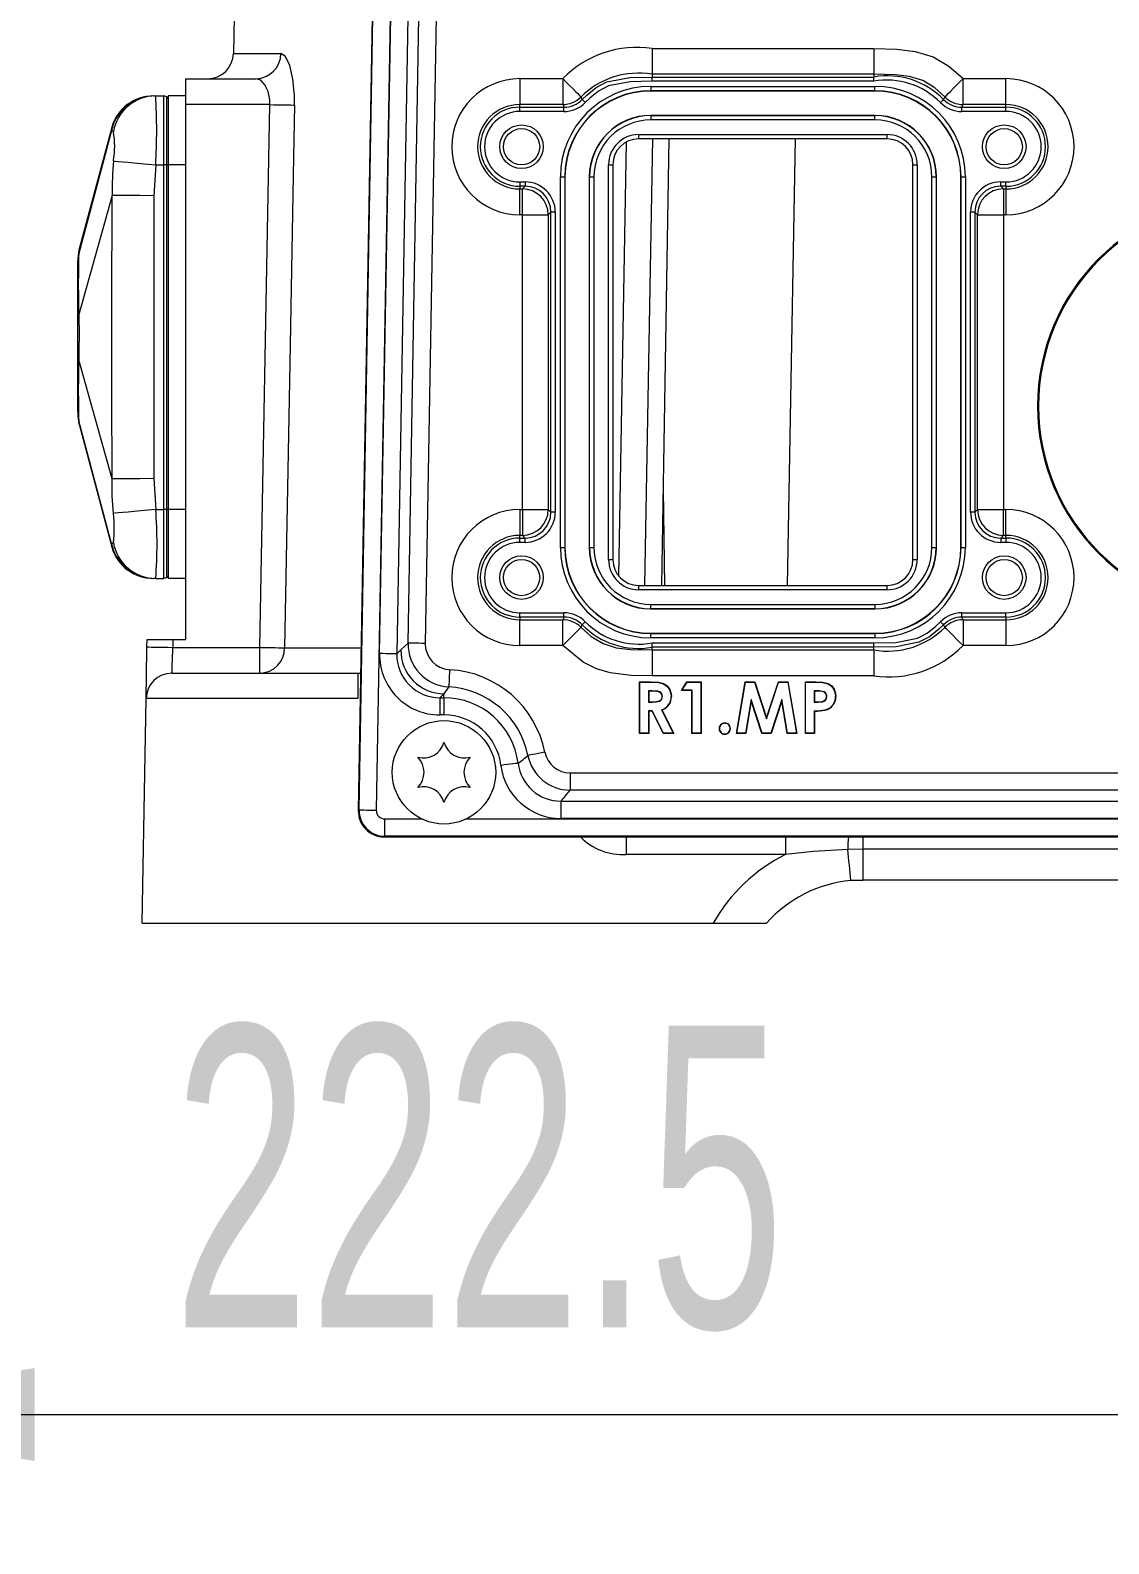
# Model space of a CAD drawing. Header units: millimetres. Extents: x 26 to 585, y 36 to 406.
# Drawn here: x 285.81 to 298.32, y 251.24 to 268.81 of the extents above; entities that cross this region are included whole.
import ezdxf

# ---------------------------------------------------------------- set-up
doc = ezdxf.new("R2010")
doc.units = ezdxf.units.MM
doc.styles.add('SLDTEXTSTYLE0', font='TXT', dxfattribs={"width": 0.605})
doc.dimstyles.new('SLDDIMSTYLE0', dxfattribs={"dimtxt": 3.5, "dimasz": 3.5, "dimexe": 0, "dimexo": 0.0625, "dimgap": 0.875, "dimtad": 1, "dimtoh": 1, "dimlfac": 10, "dimrnd": 1e-09, "dimzin": 12, "dimdsep": 46, "dimtxsty": 'SLDTEXTSTYLE0', "dimsah": 1, "dimcen": 0.09, "dimadec": 0, "dimazin": 0, "dimtfac": 1, "dimtdec": 3, "dimtofl": 0, "dimtmove": 0, "dimatfit": 3, "dimfxl": 1, "dimfrac": 2, "dimtolj": 1, "dimtzin": 12, "dimarcsym": 0})

# ---------------------------------------------------------------- blocks, each defined once
blk = doc.blocks.new('*D37')
at = {"color": 7, "linetype": 'Continuous', "lineweight": 0, "transparency": 16777216}
for p, q in [((282.361, 292.308), (282.361, 251.245)), ((304.611, 256.864), (304.611, 251.245)), ((282.361, 252.745), (304.611, 252.745))]:
    blk.add_line(p, q, dxfattribs=at)
for points in [[(282.361, 252.745), (285.861, 252.206), (285.861, 253.283)], [(304.611, 252.745), (301.111, 253.283), (301.111, 252.206)]]:
    blk.add_solid(points, dxfattribs=at)
at = {"color": 7, "linetype": 'Continuous', "lineweight": 0, "transparency": 16777216, "insert": (287.473, 257.256), "char_height": 3.5, "attachment_point": 1, "style": 'SLDTEXTSTYLE0'}
blk.add_mtext('222.5', dxfattribs=at)

msp = doc.modelspace()

# ---------------------------------------------------------------- linework, layer by layer
at = {"color": 7, "linetype": 'Continuous', "lineweight": 15}
for p, q in [((288.297025, 275.946265), (288.167741, 268.539612)), ((289.877852, 274.734836), (289.616316, 259.751453)), ((289.877852, 274.73482), (289.621644, 260.056736)), ((289.625259, 259.760242), (289.872797, 273.941703)), ((289.863842, 261.574051), (290.043197, 271.849301)), ((290.243136, 271.845811), (290.063781, 261.570562)), ((290.19353, 261.695831), (290.368753, 271.734264)), ((290.568691, 271.730774), (290.393469, 261.692341)), ((293.02506, 268.595971), (293.02506, 268.296154)), ((293.02506, 268.595971), (295.596918, 268.595971)), ((295.596918, 268.595971), (295.596918, 268.296154)), ((287.610989, 268.244848), (288.42937, 268.244848)), ((287.610989, 268.244848), (287.610989, 267.944848)), ((291.490989, 268.245971), (291.490989, 267.946154)), ((291.490989, 268.245971), (291.989145, 268.245971)), ((291.989145, 268.245971), (291.989145, 267.946154)), ((293.02506, 268.296154), (293.02506, 268.264997)), ((295.596918, 268.296154), (293.02506, 268.296154)), ((293.02506, 268.215028), (293.02506, 268.264997)), ((293.02506, 268.264997), (295.596918, 268.264997)), ((295.596918, 268.215028), (293.02506, 268.215028)), ((295.596918, 268.296154), (295.596918, 268.264997)), ((295.596918, 268.215028), (295.596918, 268.264997)), ((296.632832, 267.946154), (296.632832, 268.245971)), ((296.632832, 268.245971), (297.130989, 268.245971)), ((297.130989, 267.946154), (297.130989, 268.245971)), ((287.245124, 268.046264), (287.26627, 268.046264)), ((287.26627, 268.046264), (287.360989, 268.046264)), ((287.360989, 267.246264), (287.360989, 268.046264)), ((287.396165, 268.036839), (287.360989, 268.046264)), ((287.396165, 267.246264), (287.396165, 268.036839)), ((287.610989, 268.046264), (287.410989, 268.046264)), ((287.410989, 268.046264), (287.410989, 267.246264)), ((293.010989, 268.155399), (295.610989, 268.155399)), ((293.010989, 268.155399), (293.010989, 268.105406)), ((295.610989, 268.105406), (293.010989, 268.105406)), ((293.010989, 268.102424), (293.010989, 268.105406)), ((295.610989, 268.102424), (293.010989, 268.102424)), ((295.610989, 268.105406), (295.610989, 268.155399)), ((295.610989, 268.102424), (295.610989, 268.105406)), ((287.610989, 267.944848), (287.610989, 261.739612)), ((288.589889, 267.944848), (287.610989, 267.944848)), ((288.474955, 261.646264), (288.589889, 267.944848)), ((291.490989, 267.914997), (291.490989, 267.946154)), ((291.989145, 267.946154), (291.490989, 267.946154)), ((291.490989, 267.865028), (291.490989, 267.914997)), ((291.490989, 267.914997), (292.002105, 267.914997)), ((292.002105, 267.865028), (291.490989, 267.865028)), ((292.002105, 267.865028), (292.002105, 267.914997)), ((296.619873, 267.865028), (296.619873, 267.914997)), ((296.619873, 267.914997), (297.130989, 267.914997)), ((297.130989, 267.865028), (296.619873, 267.865028)), ((297.130989, 267.946154), (296.632832, 267.946154)), ((297.130989, 267.914997), (297.130989, 267.946154)), ((297.130989, 267.865028), (297.130989, 267.914997)), ((286.761287, 267.67233), (286.373374, 266.217453)), ((286.757836, 267.680175), (286.376286, 266.255509)), ((293.010989, 267.820104), (293.010989, 267.817122)), ((295.610989, 267.820104), (293.010989, 267.820104)), ((293.010989, 267.817122), (293.010989, 267.767129)), ((293.010989, 267.817122), (295.610989, 267.817122)), ((295.610989, 267.767129), (293.010989, 267.767129)), ((295.610989, 267.820104), (295.610989, 267.817122)), ((295.610989, 267.767129), (295.610989, 267.817122)), ((292.870056, 267.547152), (292.870056, 267.597145)), ((292.870056, 267.597145), (295.751922, 267.597145)), ((295.751922, 267.547152), (292.870056, 267.547152)), ((293.138638, 262.365376), (293.224933, 267.547152)), ((294.684063, 267.547152), (294.593615, 262.365376)), ((295.751922, 267.547152), (295.751922, 267.597145)), ((287.26627, 267.246264), (287.245124, 266.88776)), ((287.26627, 267.246264), (287.360989, 267.246264)), ((287.360989, 263.246264), (287.360989, 267.246264)), ((287.396165, 267.246264), (287.360989, 267.246264)), ((287.396165, 263.246264), (287.396165, 267.246264)), ((287.410989, 267.246264), (287.396165, 267.246264)), ((287.610989, 267.246264), (287.410989, 267.246264)), ((287.410989, 267.246264), (287.410989, 263.246264)), ((292.520109, 267.247198), (292.570101, 267.247198)), ((292.520109, 262.665331), (292.520109, 267.247198)), ((292.570101, 267.247198), (292.570101, 262.665331)), ((296.051877, 267.247198), (296.101869, 267.247198)), ((296.051877, 262.665331), (296.051877, 267.247198)), ((296.101869, 267.247198), (296.101869, 262.665331)), ((291.490989, 267.047501), (291.490989, 266.997532)), ((291.490989, 267.047501), (291.55244, 267.047501)), ((291.55244, 266.997532), (291.490989, 266.997532)), ((291.490989, 266.997532), (291.490989, 266.966375)), ((291.490989, 266.966375), (291.521283, 266.966375)), ((291.490989, 266.666558), (291.490989, 266.966375)), ((291.521283, 266.966375), (291.55244, 266.997532)), ((291.521283, 266.666558), (291.521283, 266.966375)), ((291.55244, 267.047501), (291.55244, 266.997532)), ((291.961854, 262.806264), (291.961854, 267.106264)), ((291.961854, 267.106264), (292.011847, 267.106264)), ((292.011847, 267.106264), (292.011847, 262.806264)), ((292.014829, 267.106264), (292.011847, 267.106264)), ((292.014829, 267.106264), (292.014829, 262.806264)), ((292.297149, 267.106264), (292.300132, 267.106264)), ((292.297149, 267.106264), (292.297149, 262.806264)), ((292.300132, 267.106264), (292.350124, 267.106264)), ((292.300132, 262.806264), (292.300132, 267.106264)), ((292.350124, 267.106264), (292.350124, 262.806264)), ((296.271854, 262.806264), (296.271854, 267.106264)), ((296.271854, 267.106264), (296.321846, 267.106264)), ((296.321846, 267.106264), (296.321846, 262.806264)), ((296.324829, 267.106264), (296.321846, 267.106264)), ((296.324829, 262.806264), (296.324829, 267.106264)), ((296.607149, 267.106264), (296.610132, 267.106264)), ((296.607149, 262.806264), (296.607149, 267.106264)), ((296.610132, 267.106264), (296.660124, 267.106264)), ((296.610132, 262.806264), (296.610132, 267.106264)), ((296.660124, 267.106264), (296.660124, 262.806264)), ((297.069539, 267.047501), (297.130989, 267.047501)), ((297.069539, 266.997532), (297.069539, 267.047501)), ((297.130989, 266.997532), (297.069539, 266.997532)), ((297.069539, 266.997532), (297.100696, 266.966375)), ((297.100696, 266.966375), (297.130989, 266.966375)), ((297.100696, 266.966375), (297.100696, 266.666558)), ((297.130989, 266.997532), (297.130989, 267.047501)), ((297.130989, 266.997532), (297.130989, 266.966375)), ((297.130989, 266.966375), (297.130989, 266.666558)), ((286.761287, 266.890852), (286.373374, 265.508045)), ((287.245124, 266.88776), (287.245124, 263.604768)), ((291.521283, 266.666558), (291.490989, 266.666558)), ((291.521283, 263.245971), (291.521283, 266.666558)), ((291.521283, 266.666558), (291.8211, 266.666558)), ((291.852257, 266.697715), (291.8211, 266.666558)), ((291.8211, 266.666558), (291.8211, 263.245971)), ((291.902227, 266.697715), (291.852257, 266.697715)), ((291.852257, 263.214814), (291.852257, 266.697715)), ((291.902227, 266.697715), (291.902227, 263.214814)), ((296.719752, 263.214814), (296.719752, 266.697715)), ((296.769722, 266.697715), (296.719752, 266.697715)), ((296.769722, 266.697715), (296.769722, 263.214814)), ((296.800878, 266.666558), (296.769722, 266.697715)), ((296.800878, 263.245971), (296.800878, 266.666558)), ((296.800878, 266.666558), (297.100696, 266.666558)), ((297.100696, 266.666558), (297.100696, 263.245971)), ((297.130989, 266.666558), (297.100696, 266.666558)), ((286.360989, 265.484589), (286.360989, 266.109368)), ((286.360989, 265.007939), (286.360989, 265.484589)), ((286.360989, 264.38316), (286.360989, 265.007939)), ((286.761287, 263.601676), (286.373374, 264.984483)), ((286.761287, 262.820199), (286.373374, 264.275075)), ((286.376295, 264.236986), (286.757836, 262.812353)), ((286.761287, 263.601675), (286.761287, 263.601676)), ((287.245124, 263.604768), (287.26627, 263.246264)), ((293.171935, 262.365376), (293.157106, 263.474333)), ((287.26627, 263.246264), (287.360989, 263.246264)), ((287.360989, 262.446264), (287.360989, 263.246264)), ((287.396165, 263.246264), (287.360989, 263.246264)), ((287.396165, 262.45569), (287.396165, 263.246264)), ((287.410989, 263.246264), (287.396165, 263.246264)), ((287.610989, 263.246264), (287.410989, 263.246264)), ((287.410989, 263.246264), (287.410989, 262.446264)), ((291.490989, 263.245971), (291.490989, 262.946154)), ((291.490989, 263.245971), (291.521283, 263.245971)), ((291.521283, 263.245971), (291.8211, 263.245971)), ((291.521283, 263.245971), (291.521283, 262.946154)), ((291.8211, 263.245971), (291.852257, 263.214814)), ((291.902227, 263.214814), (291.852257, 263.214814)), ((296.769722, 263.214814), (296.719752, 263.214814)), ((296.769722, 263.214814), (296.800878, 263.245971)), ((296.800878, 263.245971), (297.100696, 263.245971)), ((297.100696, 262.946154), (297.100696, 263.245971)), ((297.100696, 263.245971), (297.130989, 263.245971)), ((297.130989, 262.946154), (297.130989, 263.245971)), ((291.490989, 262.914997), (291.490989, 262.946154)), ((291.521283, 262.946154), (291.490989, 262.946154)), ((291.55244, 262.914997), (291.521283, 262.946154)), ((297.100696, 262.946154), (297.069539, 262.914997)), ((297.130989, 262.946154), (297.100696, 262.946154)), ((297.130989, 262.914997), (297.130989, 262.946154)), ((291.490989, 262.865027), (291.490989, 262.914997)), ((291.490989, 262.914997), (291.55244, 262.914997)), ((291.55244, 262.865027), (291.490989, 262.865027)), ((291.55244, 262.865027), (291.55244, 262.914997)), ((291.961854, 262.806264), (292.011847, 262.806264)), ((292.014829, 262.806264), (292.011847, 262.806264)), ((292.297149, 262.806264), (292.300132, 262.806264)), ((292.300132, 262.806264), (292.350124, 262.806264)), ((296.271854, 262.806264), (296.321846, 262.806264)), ((296.324829, 262.806264), (296.321846, 262.806264)), ((296.607149, 262.806264), (296.610132, 262.806264)), ((296.610132, 262.806264), (296.660124, 262.806264)), ((297.069539, 262.914997), (297.069539, 262.865027)), ((297.069539, 262.914997), (297.130989, 262.914997)), ((297.130989, 262.865027), (297.069539, 262.865027)), ((297.130989, 262.914997), (297.130989, 262.865027)), ((292.520109, 262.665331), (292.570101, 262.665331)), ((296.051877, 262.665331), (296.101869, 262.665331)), ((287.26627, 262.446264), (287.245124, 262.446264)), ((287.26627, 262.446264), (287.360989, 262.446264)), ((287.396165, 262.45569), (287.360989, 262.446264)), ((287.610989, 262.446264), (287.410989, 262.446264)), ((292.870056, 262.315384), (292.870056, 262.365376)), ((292.870056, 262.365376), (295.751922, 262.365376)), ((295.751922, 262.315384), (292.870056, 262.315384)), ((295.751922, 262.315384), (295.751922, 262.365376)), ((291.490989, 261.997532), (291.490989, 262.047501)), ((291.490989, 262.047501), (292.002105, 262.047501)), ((292.002105, 261.997532), (292.002105, 262.047501)), ((293.010989, 262.095407), (293.010989, 262.145399)), ((293.010989, 262.145399), (295.610989, 262.145399)), ((295.610989, 262.095407), (293.010989, 262.095407)), ((293.010989, 262.092424), (293.010989, 262.095407)), ((293.010989, 262.092424), (295.610989, 262.092424)), ((295.610989, 262.145399), (295.610989, 262.095407)), ((295.610989, 262.092424), (295.610989, 262.095407)), ((296.619873, 262.047501), (297.130989, 262.047501)), ((296.619873, 261.997532), (296.619873, 262.047501)), ((297.130989, 261.997532), (297.130989, 262.047501)), ((292.002105, 261.997532), (291.490989, 261.997532)), ((291.490989, 261.997532), (291.490989, 261.966375)), ((291.490989, 261.966375), (291.989145, 261.966375)), ((291.490989, 261.666558), (291.490989, 261.966375)), ((291.989145, 261.666558), (291.989145, 261.966375)), ((297.130989, 261.997532), (296.619873, 261.997532)), ((296.632832, 261.966375), (297.130989, 261.966375)), ((296.632832, 261.966375), (296.632832, 261.666558)), ((297.130989, 261.997532), (297.130989, 261.966375)), ((297.130989, 261.966375), (297.130989, 261.666558)), ((287.165191, 261.6515), (287.166729, 261.739612)), ((287.166729, 261.739612), (287.466775, 261.739612)), ((287.466775, 261.739612), (287.465145, 261.646264)), ((287.466775, 261.739612), (287.610989, 261.739612)), ((293.010989, 261.810104), (293.010989, 261.807122)), ((293.010989, 261.810104), (295.610989, 261.810104)), ((293.010989, 261.757129), (293.010989, 261.807122)), ((293.010989, 261.807122), (295.610989, 261.807122)), ((295.610989, 261.757129), (293.010989, 261.757129)), ((293.02506, 261.647532), (293.02506, 261.697501)), ((293.02506, 261.697501), (295.596918, 261.697501)), ((295.596918, 261.647532), (295.596918, 261.697501)), ((295.610989, 261.810104), (295.610989, 261.807122)), ((295.610989, 261.807122), (295.610989, 261.757129)), ((287.465145, 261.646264), (288.474955, 261.646264)), ((288.474955, 261.346264), (288.474955, 261.646264)), ((290.063781, 261.570562), (290.111141, 261.617103)), ((291.989145, 261.666558), (291.490989, 261.666558)), ((293.02506, 261.616375), (293.02506, 261.647532)), ((295.596918, 261.647532), (293.02506, 261.647532)), ((293.02506, 261.616375), (295.596918, 261.616375)), ((293.02506, 261.616375), (293.02506, 261.316558)), ((295.596918, 261.616375), (295.596918, 261.647532)), ((295.596918, 261.616375), (295.596918, 261.316558)), ((297.130989, 261.666558), (296.632832, 261.666558)), ((287.454673, 261.346264), (289.610988, 261.346264)), ((289.610988, 261.346264), (289.610988, 261.0515)), ((289.610988, 261.346264), (289.644154, 261.346264)), ((292.883712, 261.242772), (292.88022, 261.246264)), ((292.88022, 260.646264), (292.88022, 261.246264)), ((292.88022, 261.246264), (293.0057, 261.246264)), ((292.883712, 261.242772), (293.005694, 261.242772)), ((292.883712, 260.649756), (292.883712, 261.242772)), ((295.596918, 261.316558), (293.02506, 261.316558)), ((293.364835, 261.146264), (293.429138, 261.246264)), ((293.371232, 261.149756), (293.431044, 261.242772)), ((293.431044, 261.242772), (293.429138, 261.246264)), ((293.429138, 261.246264), (293.595604, 261.246264)), ((293.431044, 261.242772), (293.592112, 261.242772)), ((293.592112, 261.242772), (293.595604, 261.246264)), ((293.592112, 261.242772), (293.592112, 260.649756)), ((293.595604, 261.246264), (293.595604, 260.646264)), ((294.003296, 260.646264), (294.104619, 261.246264)), ((294.007428, 260.649756), (294.10757, 261.242772)), ((294.10757, 261.242772), (294.104619, 261.246264)), ((294.104619, 261.246264), (294.216398, 261.246264)), ((294.10757, 261.242772), (294.213866, 261.242772)), ((294.213866, 261.242772), (294.216398, 261.246264)), ((294.213866, 261.242772), (294.353285, 260.816558)), ((294.216398, 261.246264), (294.353296, 260.827755)), ((294.353285, 260.816558), (294.493684, 261.242772)), ((294.353296, 260.827755), (294.491158, 261.246264)), ((294.493684, 261.242772), (294.491158, 261.246264)), ((294.491158, 261.246264), (294.601855, 261.246264)), ((294.493684, 261.242772), (294.598903, 261.242772)), ((294.598903, 261.242772), (294.601855, 261.246264)), ((294.598903, 261.242772), (294.699165, 260.649756)), ((294.601855, 261.246264), (294.703296, 260.646264)), ((294.806789, 261.242772), (294.803297, 261.246264)), ((294.803297, 260.646264), (294.803297, 261.246264)), ((294.803297, 261.246264), (294.923489, 261.246264)), ((294.806789, 261.242772), (294.923481, 261.242772)), ((294.806789, 260.649756), (294.806789, 261.242772)), ((294.923489, 261.246264), (294.923481, 261.242772)), ((287.109243, 258.446264), (287.154718, 261.0515)), ((289.610988, 261.0515), (287.154718, 261.0515)), ((290.610989, 261.108454), (290.563629, 261.061913)), ((290.563629, 261.061913), (290.610989, 261.061913)), ((290.563629, 261.061913), (290.563629, 260.861943)), ((290.610989, 261.061913), (290.610989, 261.108454)), ((290.610989, 261.061913), (290.610989, 260.861943)), ((292.98442, 261.142064), (292.987912, 261.138572)), ((293.024584, 261.142064), (292.98442, 261.142064)), ((292.98442, 261.142064), (292.98442, 261.012003)), ((292.98442, 261.012003), (292.987912, 261.015495)), ((292.98442, 261.012003), (293.029879, 261.012003)), ((293.024571, 261.138572), (292.987912, 261.138572)), ((292.987912, 261.138572), (292.987912, 261.015495)), ((292.987912, 261.015495), (293.02986, 261.015495)), ((293.371232, 261.149756), (293.364835, 261.146264)), ((293.487912, 261.146264), (293.364835, 261.146264)), ((293.491404, 261.149756), (293.371232, 261.149756)), ((293.491404, 261.149756), (293.487912, 261.146264)), ((293.487912, 260.646264), (293.487912, 261.146264)), ((293.491404, 260.649756), (293.491404, 261.149756)), ((294.175286, 261.039778), (294.109479, 260.649756)), ((294.176373, 261.025231), (294.112431, 260.646264)), ((294.175286, 261.039778), (294.176373, 261.025231)), ((294.302943, 260.649756), (294.175286, 261.039778)), ((294.300412, 260.646264), (294.176373, 261.025231)), ((294.531312, 261.039717), (294.402934, 260.649756)), ((294.53022, 261.025231), (294.40546, 260.646264)), ((294.531312, 261.039717), (294.53022, 261.025231)), ((294.594282, 260.646264), (294.53022, 261.025231)), ((294.597234, 260.649756), (294.531312, 261.039717)), ((294.94491, 261.142064), (294.907497, 261.142064)), ((294.907497, 261.142064), (294.907497, 261.012003)), ((294.907497, 261.142064), (294.910989, 261.138572)), ((294.907497, 261.012003), (294.910989, 261.015495)), ((294.907497, 261.012003), (294.949101, 261.012003)), ((294.944883, 261.138572), (294.910989, 261.138572)), ((294.910989, 261.138572), (294.910989, 261.015495)), ((294.910989, 261.015495), (294.94909, 261.015495)), ((294.949101, 261.012003), (294.94909, 261.015495)), ((290.610989, 260.861943), (290.563629, 260.861943)), ((292.98442, 260.911295), (292.98442, 260.649756)), ((292.98442, 260.911295), (292.987912, 260.907803)), ((293.026598, 260.911295), (292.98442, 260.911295)), ((292.987912, 260.907803), (292.987912, 260.646264)), ((293.02445, 260.907803), (292.987912, 260.907803)), ((293.026598, 260.911295), (293.02445, 260.907803)), ((293.156662, 260.646264), (293.02445, 260.907803)), ((293.15881, 260.649756), (293.026598, 260.911295)), ((293.133034, 260.921969), (293.270694, 260.649756)), ((293.137912, 260.920062), (293.276374, 260.646264)), ((294.353285, 260.816558), (294.353296, 260.827755)), ((294.907497, 260.91129), (294.907497, 260.649756)), ((294.910989, 260.907803), (294.910989, 260.646264)), ((292.883712, 260.649756), (292.88022, 260.646264)), ((292.987912, 260.646264), (292.88022, 260.646264)), ((292.98442, 260.649756), (292.883712, 260.649756)), ((292.98442, 260.649756), (292.987912, 260.646264)), ((293.15881, 260.649756), (293.156662, 260.646264)), ((293.276374, 260.646264), (293.156662, 260.646264)), ((293.270694, 260.649756), (293.15881, 260.649756)), ((293.270694, 260.649756), (293.276374, 260.646264)), ((293.491404, 260.649756), (293.487912, 260.646264)), ((293.595604, 260.646264), (293.487912, 260.646264)), ((293.592112, 260.649756), (293.491404, 260.649756)), ((293.592112, 260.649756), (293.595604, 260.646264)), ((294.007428, 260.649756), (294.003296, 260.646264)), ((294.112431, 260.646264), (294.003296, 260.646264)), ((294.109479, 260.649756), (294.007428, 260.649756)), ((294.109479, 260.649756), (294.112431, 260.646264)), ((294.302943, 260.649756), (294.300412, 260.646264)), ((294.40546, 260.646264), (294.300412, 260.646264)), ((294.402934, 260.649756), (294.302943, 260.649756)), ((294.402934, 260.649756), (294.40546, 260.646264)), ((294.597234, 260.649756), (294.594282, 260.646264)), ((294.703296, 260.646264), (294.594282, 260.646264)), ((294.699165, 260.649756), (294.597234, 260.649756)), ((294.699165, 260.649756), (294.703296, 260.646264)), ((294.806789, 260.649756), (294.803297, 260.646264)), ((294.910989, 260.646264), (294.803297, 260.646264)), ((294.907497, 260.649756), (294.806789, 260.649756)), ((294.907497, 260.649756), (294.910989, 260.646264)), ((292.075052, 260.189426), (317.146926, 260.189426)), ((292.075052, 260.189426), (292.075052, 259.989457)), ((317.146926, 259.989457), (292.075052, 259.989457)), ((289.616316, 259.751453), (289.625259, 259.760242)), ((291.966487, 259.861913), (317.255492, 259.861913)), ((291.966487, 259.861913), (291.966487, 259.661943)), ((289.925168, 259.455053), (289.925168, 259.655022)), ((317.255492, 259.661943), (291.966487, 259.661943)), ((289.925168, 259.455053), (289.916225, 259.446264)), ((289.916225, 259.446264), (319.305753, 259.446264)), ((319.296811, 259.455053), (289.925168, 259.455053)), ((319.000425, 259.446264), (290.221553, 259.446264)), ((292.726184, 259.446264), (292.726184, 259.242774)), ((294.573486, 259.446264), (294.573486, 259.242774)), ((295.470052, 259.446264), (295.470052, 259.303407)), ((294.573486, 259.242774), (292.726184, 259.242774)), ((295.470052, 259.303407), (295.297019, 259.300914)), ((313.751926, 259.303407), (295.470052, 259.303407)), ((295.470052, 259.303407), (295.470052, 258.946264)), ((295.470052, 258.946264), (295.330084, 258.93972)), ((295.330084, 258.93972), (295.470052, 258.946264)), ((313.751926, 258.946264), (295.470052, 258.946264)), ((287.109243, 258.446264), (289.610988, 258.446264)), ((289.610988, 258.446264), (293.732992, 258.446264)), ((293.732992, 258.446264), (294.352018, 258.446264))]:
    msp.add_line(p, q, dxfattribs=at)
at = {"color": 8, "linetype": 'Continuous', "lineweight": 15}
for p, q in [((290.055813, 272.96871), (289.825199, 259.756752)), ((288.167741, 268.539612), (288.719263, 268.539612)), ((292.641013, 262.471625), (292.728992, 267.511927)), ((293.029606, 267.547152), (292.939158, 262.365376)), ((288.761968, 261.641028), (289.649299, 261.641028)), ((289.925168, 259.655022), (290.352035, 259.655022)), ((290.869943, 259.655022), (318.352035, 259.655022))]:
    msp.add_line(p, q, dxfattribs=at)
at = {"color": 7, "linetype": 'Continuous', "lineweight": 15, "flags": 128}
for points in [[(288.876728, 267.939612), (288.87565, 268.050414), (288.858167, 268.240212), (288.822137, 268.399519), (288.773297, 268.50375), (288.719263, 268.539612)], [(295.596918, 268.595971), (295.865752, 268.590051), (296.077499, 268.562923), (296.286762, 268.497542), (296.468239, 268.390969), (296.632832, 268.245971)], [(288.589889, 267.944848), (288.58876, 268.000249), (288.570899, 268.095148), (288.534164, 268.174801), (288.484401, 268.226916), (288.42937, 268.244848)], [(291.989145, 268.245971), (292.029587, 268.20546), (292.068543, 268.166438), (292.104582, 268.130338), (292.136378, 268.098487), (292.162764, 268.072055), (292.182771, 268.052015), (292.195663, 268.0391), (292.200968, 268.033787)], [(292.214901, 268.003608), (292.269135, 268.056267), (292.37523, 268.14253), (292.500899, 268.207702), (292.766735, 268.259028), (293.02506, 268.264997)], [(293.02506, 268.215028), (292.770286, 268.209184), (292.518311, 268.160865), (292.404145, 268.100926), (292.303125, 268.019638), (292.250367, 267.968407)], [(296.421011, 268.033787), (296.30418, 268.139043), (296.166144, 268.223058), (296.012075, 268.270268), (295.846312, 268.290865), (295.596918, 268.296154)], [(296.421011, 268.033787), (296.426315, 268.0391), (296.439207, 268.052015), (296.459214, 268.072055), (296.4856, 268.098487), (296.517397, 268.130338), (296.553435, 268.166438), (296.59239, 268.20546), (296.632832, 268.245971)], [(288.589889, 267.944848), (288.637457, 267.94398), (288.683819, 267.943134), (288.727804, 267.94233), (288.7683, 267.941591), (288.80428, 267.940935), (288.834833, 267.940377), (288.859189, 267.939932), (288.876728, 267.939612)], [(288.876728, 267.939612), (288.865795, 267.339712), (288.822069, 264.94011), (288.761968, 261.641028)], [(292.250367, 267.968407), (292.243595, 267.975127), (292.237073, 267.981601), (292.231039, 267.98759), (292.225715, 267.992874), (292.221297, 267.997259), (292.217947, 268.000583), (292.215789, 268.002726), (292.214901, 268.003608)], [(296.371611, 267.968407), (296.378383, 267.975127), (296.384905, 267.981601), (296.390939, 267.98759), (296.396263, 267.992874), (296.400681, 267.997259), (296.404031, 268.000583), (296.406189, 268.002726), (296.407077, 268.003608)], [(286.761287, 267.67233), (286.761287, 267.67233), (286.758012, 267.679501), (286.757534, 267.680601), (286.761287, 267.67233), (286.761287, 267.67233)], [(286.775506, 267.630322), (286.762775, 267.64613), (286.761287, 267.672328), (286.761287, 267.67233)], [(286.775506, 267.291933), (286.797613, 267.289876), (286.834075, 267.286483), (286.883775, 267.281858), (286.945189, 267.276143), (287.016439, 267.269512), (287.095339, 267.262171), (287.179475, 267.254341), (287.26627, 267.246264)], [(286.761287, 263.601675), (286.761287, 263.601681), (286.758012, 264.601651), (286.757534, 265.601659), (286.761287, 266.890848), (286.761287, 266.890854)], [(287.245124, 266.88776), (287.083589, 266.888793), (286.93938, 266.889715), (286.827963, 266.890427), (286.761287, 266.890853)], [(286.360989, 266.109368), (286.361243, 266.124965), (286.373275, 266.217048)], [(286.373374, 266.217453), (286.373313, 266.217212), (286.373275, 266.217048)], [(286.360989, 265.484589), (286.361243, 265.487955), (286.373275, 265.507823)], [(286.373275, 265.507823), (286.373339, 265.507937), (286.373374, 265.508045)], [(286.373374, 265.508045), (286.373374, 265.50804), (286.376396, 265.258481), (286.375693, 265.121636), (286.373374, 264.984489), (286.373374, 264.984483)], [(286.360989, 265.007939), (286.361243, 265.004574), (286.373275, 264.984705)], [(286.373374, 264.984483), (286.373313, 264.98465), (286.373275, 264.984705)], [(286.360989, 264.38316), (286.361243, 264.367564), (286.373275, 264.275481)], [(286.373275, 264.275481), (286.373339, 264.275212), (286.373374, 264.275075)], [(287.245124, 263.604768), (287.083589, 263.603736), (286.93938, 263.602814), (286.827963, 263.602102), (286.761287, 263.601675)], [(286.775506, 263.200596), (286.762775, 263.40103), (286.761287, 263.60167), (286.761287, 263.601676)], [(287.26627, 263.246264), (287.179475, 263.238188), (287.095339, 263.230358), (287.016439, 263.223016), (286.945189, 263.216386), (286.883775, 263.210671), (286.834075, 263.206046), (286.797613, 263.202653), (286.775506, 263.200596)], [(286.761287, 262.820199), (286.761287, 262.8202), (286.762718, 262.846274), (286.775506, 262.862206)], [(291.989145, 261.666558), (292.029587, 261.707068), (292.068543, 261.746091), (292.104582, 261.78219), (292.136378, 261.814041), (292.162764, 261.840473), (292.182771, 261.860514), (292.195663, 261.873428), (292.200968, 261.878741)], [(292.200968, 261.878741), (292.317799, 261.773486), (292.455835, 261.689471), (292.609903, 261.642261), (292.775667, 261.621664), (293.02506, 261.616375)], [(292.214901, 261.908921), (292.215789, 261.909802), (292.217947, 261.911945), (292.221297, 261.91527), (292.225715, 261.919655), (292.231039, 261.924939), (292.237073, 261.930927), (292.243595, 261.937401), (292.250367, 261.944122)], [(295.596918, 261.697501), (295.851692, 261.703344), (296.103667, 261.751664), (296.217833, 261.811603), (296.318853, 261.89289), (296.371611, 261.944122)], [(296.407077, 261.908921), (296.352843, 261.856262), (296.244032, 261.769063), (296.121079, 261.704826), (295.855243, 261.653501), (295.596918, 261.647532)], [(296.407077, 261.908921), (296.406189, 261.909802), (296.404031, 261.911945), (296.400681, 261.91527), (296.396263, 261.919655), (296.390939, 261.924939), (296.384905, 261.930927), (296.378383, 261.937401), (296.371611, 261.944122)], [(296.421011, 261.878741), (296.426315, 261.873428), (296.439207, 261.860514), (296.459214, 261.840473), (296.4856, 261.814041), (296.517397, 261.78219), (296.553435, 261.746091), (296.59239, 261.707068), (296.632832, 261.666558)], [(290.111141, 261.617103), (290.160417, 261.664708), (290.19353, 261.695831)], [(290.393469, 261.692341), (290.354886, 261.693014), (290.317752, 261.693662), (290.283463, 261.694261), (290.253309, 261.694787), (290.228423, 261.695222), (290.209739, 261.695548), (290.197962, 261.695753), (290.19353, 261.695831)], [(287.154718, 261.0515), (287.154919, 261.063029), (287.155516, 261.097172), (287.156483, 261.152618), (287.157785, 261.227236), (287.159372, 261.318158), (287.161184, 261.42189), (287.163148, 261.534446), (287.165191, 261.6515)], [(287.165191, 261.6515), (287.170955, 261.651399), (287.188024, 261.651101), (287.215743, 261.650618), (287.253045, 261.649967), (287.2985, 261.649173), (287.350359, 261.648268), (287.406627, 261.647286), (287.465145, 261.646264)], [(287.454673, 261.346264), (287.454832, 261.350822), (287.455305, 261.364357), (287.456075, 261.386457), (287.457122, 261.416451), (287.458413, 261.453428), (287.459909, 261.496264), (287.461563, 261.543658), (287.463327, 261.59417), (287.465145, 261.646264)], [(288.474955, 261.646264), (288.522596, 261.645395), (288.569026, 261.644548), (288.61307, 261.643745), (288.653605, 261.643005), (288.689606, 261.642349), (288.720158, 261.641791), (288.744484, 261.641348), (288.761968, 261.641028)], [(290.063781, 261.570562), (290.05935, 261.570639), (290.047572, 261.570845), (290.028889, 261.571171), (290.004002, 261.571605), (289.973848, 261.572131), (289.939561, 261.57273), (289.902425, 261.573378), (289.863842, 261.574051)], [(293.02506, 261.316558), (292.78239, 261.320934), (292.539721, 261.35059), (292.378659, 261.397197), (292.223841, 261.473674), (291.989145, 261.666558)], [(290.676827, 261.387609), (290.674697, 261.349077), (290.672649, 261.311994), (290.670756, 261.277753), (290.669092, 261.24764), (290.667718, 261.222788), (290.666688, 261.20413), (290.666037, 261.192368), (290.665793, 261.187944)], [(290.665793, 261.187944), (290.643398, 261.156344), (290.610989, 261.108454)], [(293.005694, 261.242772), (293.005697, 261.24382), (293.005698, 261.244867), (293.0057, 261.246264)], [(293.005694, 261.242772), (293.099669, 261.237679), (293.157484, 261.222927), (293.197658, 261.195993), (293.226851, 261.157502), (293.243319, 261.108675), (293.245958, 261.075856)], [(293.0057, 261.246264), (293.100829, 261.241046), (293.159479, 261.225855), (293.200493, 261.198115), (293.230226, 261.158598), (293.246884, 261.108515), (293.24945, 261.075832)], [(294.923481, 261.242772), (295.00388, 261.238743), (295.068017, 261.223011), (295.106991, 261.19679), (295.135069, 261.159172), (295.150772, 261.111567), (295.15365, 261.075838)], [(294.923489, 261.246264), (295.005409, 261.242076), (295.069446, 261.226199), (295.109419, 261.199303), (295.138205, 261.16071), (295.154241, 261.112002), (295.157143, 261.075832)], [(293.024584, 261.142064), (293.024579, 261.1405), (293.024571, 261.138572)], [(293.141758, 261.077274), (293.137199, 261.099522), (293.125621, 261.11606), (293.110771, 261.126947), (293.085957, 261.134944), (293.024571, 261.138572)], [(293.145252, 261.077299), (293.140989, 261.099559), (293.129033, 261.11758), (293.113562, 261.129408), (293.092791, 261.137133), (293.024584, 261.142064)], [(293.02986, 261.015495), (293.071162, 261.01742), (293.111696, 261.026729), (293.126587, 261.036393), (293.136827, 261.051085), (293.141393, 261.069172), (293.141758, 261.077274)], [(293.029879, 261.012003), (293.029871, 261.013445), (293.02986, 261.015495)], [(293.029879, 261.012003), (293.071182, 261.013908), (293.111751, 261.022956), (293.127957, 261.032917), (293.137998, 261.045585), (293.14362, 261.060656), (293.145252, 261.077299)], [(293.145252, 261.077299), (293.143809, 261.077289), (293.141758, 261.077274)], [(293.245958, 261.075856), (293.247006, 261.075849), (293.248053, 261.075841), (293.24945, 261.075832)], [(294.94491, 261.142064), (294.944902, 261.140982), (294.944893, 261.139899), (294.944883, 261.138572)], [(294.94909, 261.015495), (294.999442, 261.018657), (295.018493, 261.024463), (295.034729, 261.036236), (295.045091, 261.052215), (295.049123, 261.068966), (295.04945, 261.075952)], [(294.949101, 261.012003), (295.001204, 261.015422), (295.021061, 261.021842), (295.037847, 261.034453), (295.048532, 261.051415), (295.052653, 261.06932), (295.052945, 261.075959)], [(295.022888, 261.129735), (295.022046, 261.128204), (295.021205, 261.126673)], [(295.052945, 261.075959), (295.051198, 261.075955), (295.04945, 261.075952)], [(295.15365, 261.075838), (295.154698, 261.075836), (295.155746, 261.075834), (295.157143, 261.075832)], [(293.133034, 260.921969), (293.135474, 260.921016), (293.137912, 260.920062)], [(294.907497, 260.91129), (294.909243, 260.909546), (294.910989, 260.907803)], [(295.03231, 260.920308), (295.032585, 260.919297), (295.032859, 260.918286), (295.033225, 260.916937)], [(293.806793, 260.704196), (293.805045, 260.704197), (293.803297, 260.704197)], [(293.868681, 260.765844), (293.868681, 260.767593), (293.868682, 260.769341)], [(293.868681, 260.642069), (293.868681, 260.64032), (293.868682, 260.638572)], [(293.93057, 260.704196), (293.932318, 260.704197), (293.934066, 260.704197)], [(291.470251, 260.301222), (291.465852, 260.300685), (291.454159, 260.299257), (291.435612, 260.296991), (291.410904, 260.293973), (291.380969, 260.290316), (291.346928, 260.286158), (291.310062, 260.281655), (291.271757, 260.276976)], [(291.780934, 260.430496), (291.743094, 260.42292), (291.706677, 260.415629), (291.673051, 260.408897), (291.64348, 260.402977), (291.619073, 260.39809), (291.600751, 260.394422), (291.589201, 260.39211), (291.584856, 260.39124)], [(289.625259, 259.760242), (289.629689, 259.760165), (289.641469, 259.759959), (289.660152, 259.759633), (289.685038, 259.759199), (289.715192, 259.758672), (289.74948, 259.758074), (289.786615, 259.757425), (289.825199, 259.756752)], [(295.297019, 259.300914), (294.897736, 259.277152), (294.573486, 259.242774)]]:
    msp.add_lwpolyline(points, dxfattribs=at)
at = {"color": 8, "linetype": 'Continuous', "lineweight": 15, "flags": 128}
for points in [[(286.376332, 266.256077), (286.375693, 266.248208), (286.373374, 266.217455), (286.373374, 266.217453), (286.373374, 266.217453)], [(286.373374, 264.275075), (286.373374, 264.275073), (286.376396, 264.23568), (286.376332, 264.236451)], [(286.757704, 262.812318), (286.757534, 262.811927), (286.761287, 262.820198), (286.761287, 262.820198), (286.761287, 262.820198)]]:
    msp.add_lwpolyline(points, dxfattribs=at)
at = {"color": 7, "linetype": 'Continuous', "lineweight": 15}
for centre, radius in [((291.510989, 267.456264), 0.2525), ((291.510989, 267.456264), 0.21), ((297.110989, 267.456264), 0.2525), ((297.110989, 267.456264), 0.21), ((291.510989, 262.456264), 0.2525), ((291.510989, 262.456264), 0.21), ((297.110989, 262.456264), 0.2525), ((297.110989, 262.456264), 0.21), ((290.610989, 260.196264), 0.6)]:
    msp.add_circle(centre, radius, dxfattribs=at)
for centre, radius, start, end in [((287.867787, 268.544848), 0.3, 270, 359), ((288.424372, 268.539696), 0.294891, 270.9710372, 359.983683), ((292.850617, 267.404253), 1.204417, 81.672202, 135.6644886), ((291.490989, 267.456264), 0.789707, 90, 270), ((292.864811, 267.374077), 0.935898, 80.1409718, 135.1789463), ((295.754466, 267.367093), 0.911621, 44.2845996, 99.9518769), ((295.750932, 267.358766), 0.870002, 44.4859619, 100.1966274), ((297.130989, 267.456264), 0.789707, 270, 90), ((287.238796, 267.546264), 0.5, 90, 164.4299136), ((287.245129, 267.54627), 0.499994, 90.0006563, 165.3968337), ((287.267108, 267.547782), 0.498483, 90.0963554, 170.468984), ((280.307452, 267.646264), 6.970305, 356.7101993, 3.2898007), ((287.390989, 268.01752), 0.02, 0, 75), ((293.010989, 267.106264), 1.049135, 90, 180), ((291.988988, 268.246353), 0.300199, 270.02993, 314.9208098), ((293.010989, 267.106264), 0.999142, 90, 180), ((293.010989, 267.106264), 0.99616, 90, 180), ((275.338114, 260.23016), 18.580969, 24.7307974, 24.8332968), ((295.610989, 267.106264), 1.049135, 0, 90), ((295.610989, 267.106264), 0.999142, 0, 90), ((295.610989, 267.106264), 0.99616, 0, 90), ((314.018178, 259.891138), 19.389766, 155.1688409, 155.2670649), ((296.632989, 268.246352), 0.300198, 225.079099, 269.9700188), ((291.490989, 267.456264), 0.489889, 90, 270), ((291.490989, 267.456264), 0.458733, 90, 270), ((291.490989, 267.456264), 0.408763, 90, 270), ((305.977251, 273.746167), 15.142894, 202.5207988, 202.6484774), ((292.002137, 268.214738), 0.299741, 269.9938984, 315.220816), ((292.002107, 268.214809), 0.349782, 269.9995979, 315.2151247), ((296.619862, 268.214787), 0.349759, 224.783368, 270.0019094), ((296.61984, 268.214734), 0.299737, 224.7788675, 270.006418), ((283.680898, 273.314867), 14.020545, 337.3475809, 337.485479), ((297.130989, 267.456264), 0.489889, 270, 90), ((297.130989, 267.456264), 0.458733, 270, 90), ((297.130989, 267.456264), 0.408763, 270, 90), ((293.010989, 267.106264), 0.71384, 90, 180), ((293.010989, 267.106264), 0.710858, 90, 180), ((293.010989, 267.106264), 0.660865, 90, 180), ((295.610989, 267.106264), 0.71384, 0, 90), ((295.610989, 267.106264), 0.710858, 0, 90), ((295.610989, 267.106264), 0.660865, 0, 90), ((285.833914, 267.461127), 0.956673, 349.8132421, 10.1867579), ((291.38163, 266.927849), 4.620491, 175.4805434, 180.4587681), ((291.520854, 266.666129), 0.300246, 0.0818225, 89.9181775), ((297.101124, 266.66613), 0.300246, 90.0817037, 179.9182963), ((299.910989, 264.446264), 2.413964, 90, 270), ((299.910989, 264.446264), 2.401776, 90, 270), ((299.910989, 264.446264), 2.401761, 90, 180), ((286.860989, 266.133741), 0.5, 165.8176152, 180), ((299.440172, 265.862436), 13.071708, 178.4454765, 181.5545235), ((299.111559, 264.630093), 12.74322, 178.4053953, 181.5946047), ((286.860989, 264.358787), 0.5, 180, 194.1818145), ((299.910989, 264.446264), 2.401761, 180, 270), ((285.334218, 263.031401), 1.451185, 353.3046161, 6.6953839), ((282.13454, 262.846264), 5.147295, 355.5430097, 4.4569903), ((291.490989, 262.456264), 0.789707, 90, 270), ((291.520854, 263.2464), 0.300247, 270.0818522, 359.9181478), ((297.101124, 263.246399), 0.300246, 180.0817334, 269.9182666), ((297.130989, 262.456264), 0.789707, 270, 90), ((291.490989, 262.456264), 0.489889, 90, 270), ((297.130989, 262.456264), 0.489889, 270, 90), ((287.238796, 262.946264), 0.5, 195.5802341, 270), ((287.245128, 262.946257), 0.499992, 194.603053, 269.9995121), ((287.267108, 262.944746), 0.498483, 189.5310835, 269.9036784), ((291.490989, 262.456264), 0.458733, 90, 270), ((291.490989, 262.456264), 0.408763, 90, 270), ((293.010989, 262.806264), 1.049135, 180, 270), ((293.010989, 262.806264), 0.999142, 180, 270), ((293.010989, 262.806264), 0.99616, 180, 270), ((293.010989, 262.806264), 0.71384, 180, 270), ((293.010989, 262.806264), 0.710858, 180, 270), ((293.010989, 262.806264), 0.660865, 180, 270), ((295.610989, 262.806264), 1.049135, 270, 0), ((295.610989, 262.806264), 0.660865, 270, 0), ((295.610989, 262.806264), 0.999142, 270, 0), ((295.610989, 262.806264), 0.710858, 270, 0), ((295.610989, 262.806264), 0.99616, 270, 0), ((295.610989, 262.806264), 0.71384, 270, 0), ((297.130989, 262.456264), 0.458733, 270, 90), ((297.130989, 262.456264), 0.408763, 270, 90), ((287.390989, 262.475008), 0.02, 285, 0), ((292.002108, 261.697722), 0.349779, 44.7846172, 90.0005136), ((296.619872, 261.697718), 0.349783, 89.9997873, 135.2150819), ((306.472419, 255.960399), 15.679189, 157.3537062, 157.4770176), ((291.988987, 261.666174), 0.300201, 45.0791674, 89.9697486), ((292.002133, 261.697784), 0.299748, 44.7796575, 90.005457), ((274.124303, 270.242664), 19.917856, 335.1704117, 335.2660324), ((292.867512, 262.545434), 0.91162, 224.2845654, 279.951935), ((292.871046, 262.553762), 0.870002, 224.4859481, 280.1966662), ((295.757168, 262.538451), 0.935897, 260.1409129, 315.1789346), ((296.619845, 261.697783), 0.299749, 89.9946167, 135.2202688), ((313.638272, 269.845895), 18.971284, 204.7315821, 204.8319738), ((296.632991, 261.666175), 0.3002, 90.0303026, 134.9209238), ((283.230979, 256.410531), 14.507827, 22.5168368, 22.6501033), ((290.693439, 261.687163), 0.499984, 179.0066885, 266.830192), ((290.693366, 261.687095), 0.299943, 178.9979547, 266.8389538), ((288.468492, 261.639672), 0.293479, 271.2619451, 0.2647436), ((290.611171, 261.608556), 0.500102, 179.0208048, 269.9791757), ((295.771361, 262.508274), 1.204416, 261.6722158, 315.6645182), ((287.454672, 261.046264), 0.3, 90, 179), ((290.610989, 260.196264), 1.193162, 11.3213638, 86.8368477), ((290.610989, 260.196264), 0.993192, 11.3213638, 86.8368477), ((290.610989, 260.196264), 0.865649, 6.9641145, 90), ((293.093854, 261.069096), 0.152255, 284.9121086, 2.5445244), ((293.094801, 261.06875), 0.154812, 286.1693977, 2.6216305), ((294.954237, 260.947846), 0.190955, 69.4696807, 92.8077002), ((294.954568, 260.950384), 0.191923, 69.1466125, 92.8845492), ((294.994898, 261.078798), 0.054626, 357.0129946, 61.2113778), ((294.994989, 261.078854), 0.058028, 357.1398416, 61.2630119), ((294.998553, 261.071743), 0.155151, 282.5664156, 1.5125042), ((294.998628, 261.071686), 0.158569, 282.6022924, 1.4979707), ((290.610989, 260.196264), 0.665679, 6.9641145, 90), ((294.923294, 261.560883), 0.649785, 268.6069568, 279.6583359), ((294.924876, 261.544389), 0.636738, 268.7502597, 279.797208), ((293.867928, 260.704712), 0.064634, 89.3321561, 180.4567377), ((293.868566, 260.703842), 0.065271, 179.688828, 270.1011659), ((293.868711, 260.703987), 0.061918, 179.8062608, 269.9724066), ((293.868526, 260.70411), 0.061734, 89.8566359, 179.9201345), ((293.869009, 260.704284), 0.061561, 359.918294, 90.3056253), ((293.868529, 260.704109), 0.062041, 270.1399903, 0.0806525), ((293.869129, 260.704406), 0.064937, 359.8157671, 90.3946862), ((293.868635, 260.704003), 0.065431, 270.0404273, 0.1702315), ((290.370167, 260.61338), 0.25, 255.5729237, 344.4270551), ((290.851813, 260.613383), 0.250002, 195.5734242, 284.4265971), ((290.129345, 260.196264), 0.25, 315.572957, 44.427043), ((291.092633, 260.196264), 0.25, 135.5728894, 224.4271106), ((290.116218, 262.143059), 2.285994, 306.321605, 309.9747915), ((291.966405, 260.361745), 0.499832, 186.9548103, 270.0092985), ((292.075098, 260.489437), 0.49998, 191.3266236, 269.9947372), ((292.075042, 260.489369), 0.299943, 191.319539, 270.0018349), ((291.966467, 260.361814), 0.699871, 186.9624871, 270.0015956), ((290.370165, 259.779146), 0.250002, 15.5734099, 104.4266113), ((290.851812, 259.779146), 0.250001, 75.5732521, 164.4267266), ((288.689301, 262.761434), 4.375748, 318.498903, 320.6921784), ((296.440608, 259.330916), 1.143983, 174.2130041, 181.5028071), ((295.470052, 257.45499), 2, 116.6335803, 150.2882431), ((246.170666, 254.621613), 49.348702, 5.0199107, 5.4410259), ((295.470052, 257.446264), 1.5, 95.3541844, 138.1896851)]:
    msp.add_arc(centre, radius, start, end, dxfattribs=at)
at = {"color": 8, "linetype": 'Continuous', "lineweight": 15}
msp.add_arc((292.687045, 259.940195), 0.698519, 225.0004197, 273.2120498, dxfattribs=at)
at = {"color": 7, "linetype": 'Continuous', "lineweight": 15}
for centre, major_axis, ratio, start_param, end_param in [((292.870162, 267.247091), (-0.247563, 0.247563), 0.99969546, 5.497939437, 7.068431177), ((292.870162, 267.247091), (0.212218, -0.212218), 0.999594003, 2.356346783, 3.926838524), ((295.751816, 267.247091), (0.247563, 0.247563), 0.99969546, 5.497939437, 7.068431177), ((295.751816, 267.247091), (0.212218, 0.212218), 0.999594003, 5.497939437, 7.068431177), ((291.552013, 266.697288), (0.247789, 0.247789), 0.998782766, 5.498396131, 7.067974483), ((291.552013, 266.697288), (0.212477, 0.212477), 0.998377926, 5.498396131, 7.067974483), ((297.069965, 266.697288), (-0.247789, 0.247789), 0.998782766, 5.498396131, 7.067974483), ((297.069965, 266.697288), (-0.212477, 0.212477), 0.998377926, 5.498396131, 7.067974483), ((291.552013, 263.215241), (0.247789, -0.247789), 0.998782766, 5.498396131, 7.067974483), ((291.552013, 263.215241), (0.212477, -0.212477), 0.998377926, 5.498396131, 7.067974483), ((297.069965, 263.215241), (-0.247789, -0.247789), 0.998782766, 5.498396131, 7.067974483), ((297.069965, 263.215241), (0.212477, 0.212477), 0.998377926, 2.356803478, 3.926381829), ((292.870162, 262.665437), (-0.247563, -0.247563), 0.99969546, 5.497939437, 7.068431177), ((292.870162, 262.665437), (0.212218, 0.212218), 0.999594003, 2.356346783, 3.926838524), ((295.751816, 262.665437), (0.247563, -0.247563), 0.99969546, 5.497939437, 7.068431177), ((295.751816, 262.665437), (0.212218, -0.212218), 0.999594003, 5.497939437, 7.068431177), ((290.563845, 261.56205), (0.49943, 0.490789), 0.999690053, 2.347622818, 3.935562489), ((290.563845, 261.56205), (0.356824, 0.35065), 0.999442272, 2.347622818, 3.935562489), ((289.925199, 259.755037), (-0.210273, 0.213975), 0.999896716, 0.776826491, 2.364766162), ((289.925199, 259.755037), (-0.071347, -0.070113), 0.999690053, 5.489215472, 7.077155143), ((289.916318, 259.74631), (-0.214041, -0.210338), 0.999690053, 5.489215472, 7.077155143)]:
    msp.add_ellipse(centre, major_axis=major_axis, ratio=ratio, start_param=start_param, end_param=end_param, dxfattribs=at)

# ---------------------------------------------------------------- dimensions: what is measured, and where the dimension line sits
at = {"color": 7, "linetype": 'Continuous', "lineweight": 0}
dim = msp.add_linear_dim(base=(304.610989, 252.744615), p1=(282.360989, 292.308264), p2=(304.610989, 256.863587), dimstyle='SLDDIMSTYLE0', dxfattribs=at)
dim.commit()
dim.dimension.update_dxf_attribs({"geometry": '*D37', "text_midpoint": (293.485989, 252.744615), "dimtype": 160})

doc.saveas('drawing.dxf')
